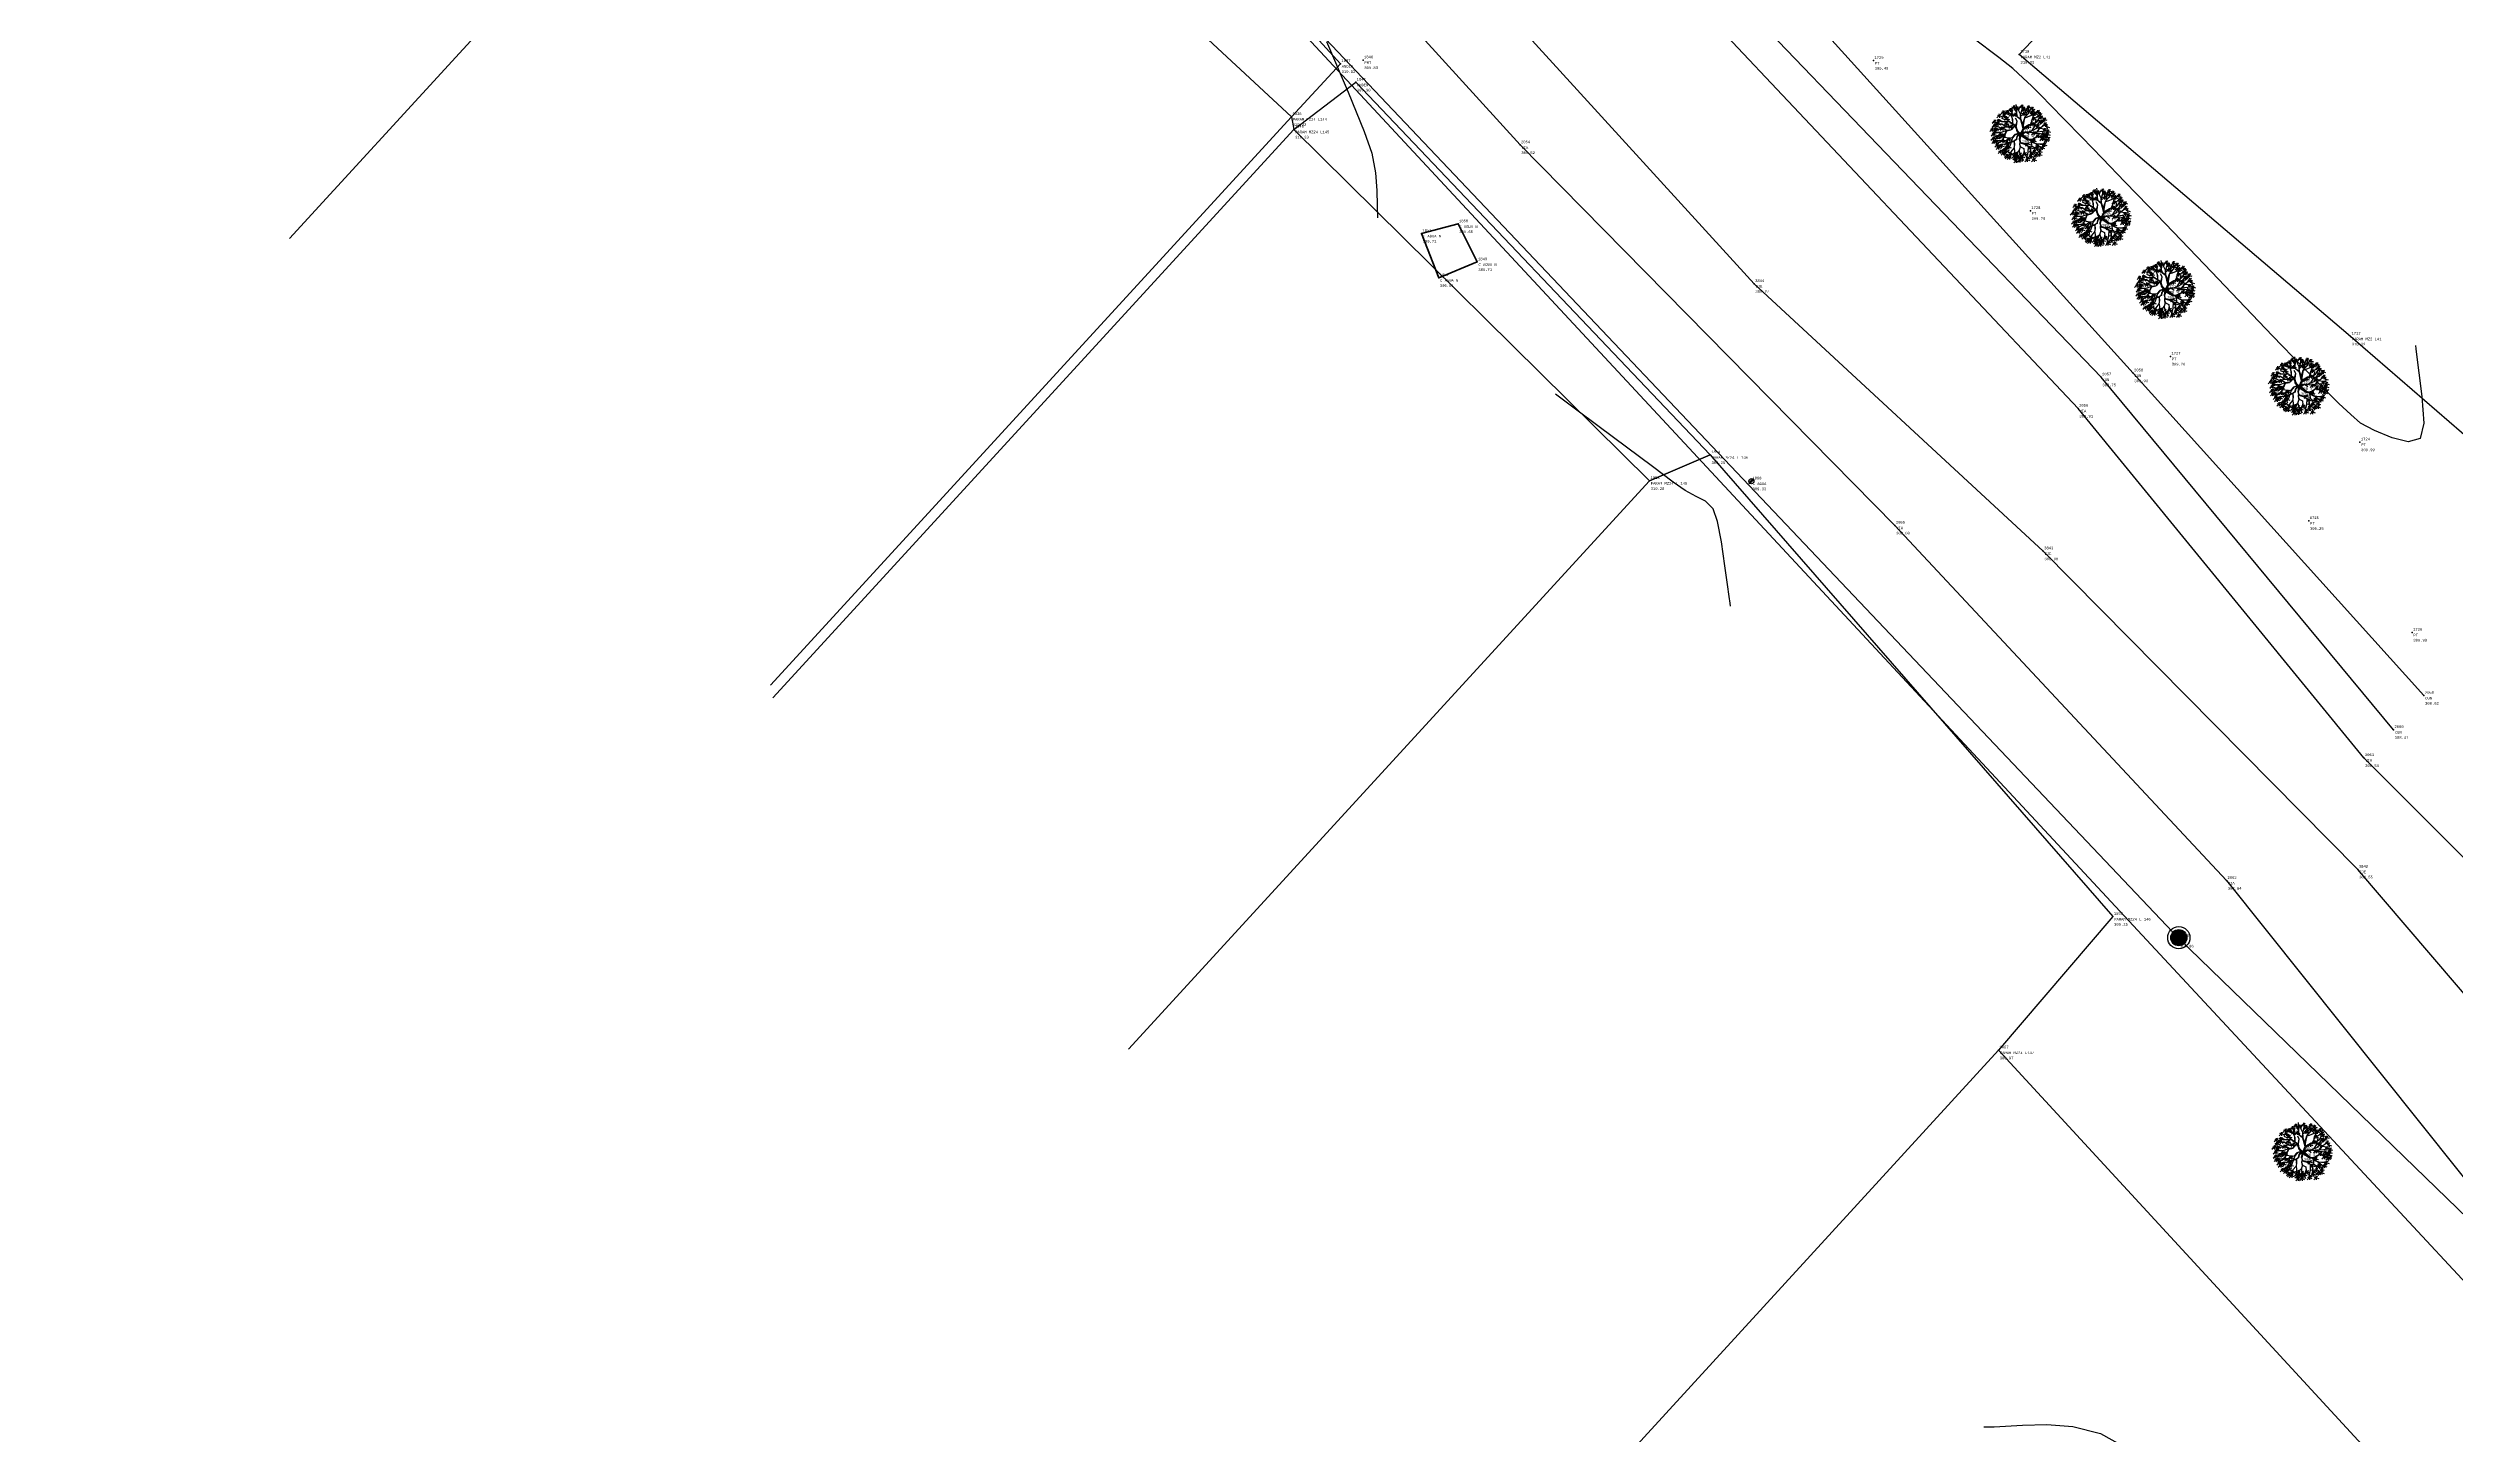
# Model space of a CAD drawing. Header units: metres. Extents: x 5050628 to 5051715, y 2427226 to 2427693.
# Drawn here: x 5051158.68 to 5051204.44, y 2427438.86 to 2427465.22 of the extents above; entities that cross this region are included whole.
import ezdxf
from ezdxf.enums import TextEntityAlignment as Align

# ---------------------------------------------------------------- set-up
doc = ezdxf.new("R2010")
doc.units = ezdxf.units.M
for name, color, linetype in [('1. Eje Vía', 7, 'Continuous'), ('2', 7, 'Continuous'), ('Anden', 252, 'Continuous'), ('ARBOLES', 3, 'Continuous'), ('C-TOPO-MINR-N', 11, 'Continuous'), ('CONTADOR AGUA', 255, 'Continuous'), ('Cuneta N', 150, 'Continuous'), ('CVL_PUNTO', 2, 'Continuous'), ('CVL_PUNTO_COR', 2, 'Continuous'), ('CVL_PUNTO_NUM', 2, 'Continuous'), ('Paramento', 7, 'Continuous'), ('POSTE', 2, 'Continuous'), ('Red Baja Tension', 30, 'Continuous'), ('Vía', 40, 'Continuous')]:
    doc.layers.add(name, color=color, linetype=linetype)
for name, color, linetype, lineweight in [('C. Agua Negras', 35, 'Continuous', 40), ('Poste Baja tension', 30, 'Continuous', 100), ('Red Media Tension', 6, 'Continuous', 100)]:
    doc.layers.add(name, color=color, linetype=linetype, lineweight=lineweight)
doc.styles.add('MONOTXT4', font='monotxt4.shx')

# ---------------------------------------------------------------- blocks, each defined once
blk = doc.blocks.new('ar-2')
at = {"layer": 'ARBOLES'}
for p, q in [((29.55, 112.41), (29.35, 112.23)), ((29.46, 112.43), (29.48, 112.23)), ((29.6, 112.49), (29.63, 112.29)), ((29.98, 112.46), (29.78, 112.27)), ((29.81, 112.41), (30.04, 112.34)), ((29.89, 112.47), (29.91, 112.27)), ((30.35, 112.42), (30.15, 112.24)), ((30.18, 112.38), (30.41, 112.31)), ((30.26, 112.44), (30.28, 112.24)), ((28.4, 111.23), (28.19, 111.04)), ((28.23, 111.18), (28.46, 111.11)), ((28.3, 111.24), (28.33, 111.04)), ((28.53, 111.64), (28.32, 111.46)), ((28.54, 111.43), (28.33, 111.25)), ((28.36, 111.6), (28.59, 111.52)), ((28.36, 111.39), (28.6, 111.31)), ((28.57, 111.11), (28.36, 110.93)), ((28.6, 111.23), (28.4, 111.05)), ((28.43, 111.66), (28.46, 111.46)), ((28.43, 111.19), (28.66, 111.11)), ((28.44, 111.45), (28.46, 111.25)), ((28.47, 111.13), (28.5, 110.93)), ((28.7, 111.53), (28.5, 111.35)), ((28.51, 111.25), (28.53, 111.05)), ((28.68, 111.44), (28.53, 111.5)), ((28.76, 111.68), (28.56, 111.5)), ((28.79, 111.96), (28.58, 111.78)), ((28.61, 111.92), (28.85, 111.85)), ((28.61, 111.55), (28.63, 111.35)), ((28.67, 111.7), (28.69, 111.5)), ((28.69, 111.98), (28.71, 111.78)), ((28.96, 111.28), (28.76, 111.09)), ((28.99, 112.15), (28.79, 111.96)), ((28.82, 112.1), (29.05, 112.03)), ((29.04, 111.96), (28.84, 111.78)), ((28.87, 111.92), (29.1, 111.85)), ((28.87, 111.29), (28.89, 111.09)), ((28.9, 112.16), (28.92, 111.96)), ((29.16, 112.15), (28.95, 111.97)), ((28.95, 111.98), (28.97, 111.78)), ((29.15, 111.54), (28.95, 111.36)), ((29.24, 111.94), (28.97, 112.03)), ((28.98, 111.5), (29.21, 111.43)), ((28.99, 112.1), (29.22, 112.03)), ((29.2, 111.81), (28.99, 111.63)), ((29.02, 111.76), (29.26, 111.69)), ((29.06, 112.17), (29.09, 111.97)), ((29.06, 111.56), (29.08, 111.36)), ((29.29, 111.27), (29.08, 111.45)), ((29.1, 111.83), (29.13, 111.63)), ((29.38, 112.27), (29.17, 112.09)), ((29.21, 112.23), (29.44, 112.16)), ((29.43, 111.38), (29.22, 111.2)), ((29.44, 112.04), (29.24, 111.86)), ((29.25, 111.34), (29.49, 111.26)), ((29.27, 112), (29.5, 111.92)), ((29.29, 112.29), (29.31, 112.09)), ((29.33, 111.4), (29.35, 111.2)), ((29.4, 112.09), (29.36, 112.16)), ((29.38, 112.37), (29.61, 112.3)), ((29.63, 112.03), (29.43, 111.84)), ((29.46, 111.98), (29.69, 111.91)), ((29.72, 112.36), (29.51, 112.18)), ((29.54, 112.32), (29.78, 112.24)), ((29.54, 112.04), (29.56, 111.84)), ((30.1, 112.29), (29.89, 112.1)), ((30.1, 112.06), (29.89, 111.88)), ((29.92, 112.02), (30.16, 111.94)), ((29.93, 112.24), (30.16, 112.17)), ((30, 112.31), (30.03, 112.1)), ((30, 112.08), (30.02, 111.88)), ((30.34, 112.21), (30.14, 112.03)), ((30.16, 111.33), (30.39, 111.26)), ((30.17, 112.17), (30.4, 112.1)), ((30.24, 111.39), (30.26, 111.19)), ((30.25, 112.23), (30.27, 112.03)), ((30.55, 112.34), (30.35, 112.16)), ((30.57, 112.17), (30.36, 111.99)), ((30.57, 111.51), (30.37, 111.33)), ((30.38, 112.29), (30.62, 112.22)), ((30.39, 112.13), (30.63, 112.05)), ((30.4, 111.46), (30.63, 111.39)), ((30.43, 111.92), (30.45, 112)), ((30.45, 111.76), (30.68, 111.69)), ((30.46, 112.36), (30.48, 112.16)), ((30.47, 112.19), (30.49, 111.99)), ((30.48, 111.53), (30.5, 111.33)), ((30.69, 112.07), (30.49, 111.88)), ((30.52, 112.02), (30.75, 111.95)), ((30.53, 111.83), (30.55, 111.63)), ((30.6, 112.08), (30.62, 111.88)), ((30.6, 111.33), (30.68, 111.67)), ((30.85, 111.38), (30.64, 111.19)), ((30.86, 112.17), (30.65, 111.99)), ((30.68, 111.33), (30.91, 111.26)), ((30.69, 112.13), (30.92, 112.06)), ((30.74, 112.05), (30.98, 111.98)), ((30.75, 111.39), (30.78, 111.19)), ((30.76, 112.19), (30.79, 111.99)), ((30.96, 111.97), (30.76, 111.79)), ((30.79, 111.93), (31.02, 111.85)), ((31.02, 111.86), (30.81, 111.68)), ((30.81, 111.59), (31.04, 111.52)), ((30.84, 111.82), (31.08, 111.75)), ((30.86, 111.78), (30.96, 111.86)), ((30.87, 111.99), (30.89, 111.79)), ((30.92, 111.88), (30.94, 111.68)), ((31.2, 111.76), (30.99, 111.58)), ((31.22, 111.2), (31.02, 111.01)), ((31.03, 111.72), (31.26, 111.65)), ((31.24, 111.51), (31.03, 111.33)), ((31.05, 111.15), (31.28, 111.08)), ((31.07, 111.46), (31.3, 111.39)), ((31.09, 111.37), (31.23, 111.38)), ((31.11, 111.78), (31.13, 111.58)), ((31.13, 111.21), (31.15, 111.01)), ((31.14, 111.53), (31.17, 111.33)), ((31.16, 111.32), (31.4, 111.25)), ((31.39, 111.13), (31.19, 110.94)), ((31.24, 111.38), (31.27, 111.18)), ((31.3, 111.14), (31.32, 110.94)), ((28.47, 110.74), (28.26, 110.56)), ((28.48, 110.97), (28.27, 110.79)), ((28.3, 110.7), (28.53, 110.63)), ((28.31, 110.93), (28.54, 110.85)), ((28.51, 110.58), (28.31, 110.4)), ((28.34, 110.54), (28.57, 110.47)), ((28.37, 110.76), (28.4, 110.56)), ((28.38, 110.99), (28.41, 110.79)), ((28.61, 110.58), (28.4, 110.39)), ((28.42, 110.6), (28.44, 110.4)), ((28.44, 110.53), (28.67, 110.46)), ((28.67, 110.39), (28.46, 110.2)), ((28.7, 110.84), (28.49, 110.65)), ((28.51, 110.6), (28.54, 110.39)), ((28.53, 110.79), (28.76, 110.72)), ((28.74, 110.25), (28.53, 110.07)), ((28.56, 110.21), (28.8, 110.14)), ((28.57, 110.4), (28.6, 110.2)), ((28.6, 110.85), (28.63, 110.65)), ((28.64, 110.27), (28.67, 110.07)), ((28.85, 110.04), (28.64, 109.85)), ((28.88, 110.93), (28.67, 110.74)), ((28.67, 109.99), (28.91, 109.92)), ((28.9, 110.35), (28.69, 110.17)), ((28.7, 110.88), (28.94, 110.81)), ((28.72, 110.31), (28.96, 110.23)), ((28.95, 110.63), (28.75, 110.45)), ((28.75, 110.05), (28.78, 109.85)), ((28.98, 110.9), (28.77, 110.72)), ((28.78, 110.94), (28.8, 110.74)), ((28.78, 110.58), (29.01, 110.51)), ((28.8, 110.37), (28.82, 110.17)), ((28.81, 110.86), (29.04, 110.79)), ((29.01, 109.94), (28.81, 109.76)), ((29.05, 110.12), (28.84, 109.94)), ((28.84, 109.9), (29.07, 109.82)), ((28.86, 110.65), (28.88, 110.45)), ((28.88, 110.08), (29.11, 110.01)), ((28.89, 110.92), (28.91, 110.72)), ((28.92, 109.96), (28.94, 109.76)), ((28.95, 110.14), (28.98, 109.94)), ((28.97, 109.92), (29, 109.72)), ((29.18, 110.49), (28.98, 110.31)), ((29.19, 109.82), (28.98, 109.64)), ((29.01, 110.45), (29.24, 110.37)), ((29.24, 110.04), (29.03, 109.86)), ((29.06, 109.99), (29.3, 109.92)), ((29.09, 110.51), (29.11, 110.31)), ((29.09, 109.84), (29.11, 109.64)), ((29.32, 110.69), (29.11, 110.5)), ((29.11, 110.23), (29.35, 110.16)), ((29.15, 110.64), (29.38, 110.57)), ((29.18, 109.91), (29.41, 109.84)), ((29.23, 110.7), (29.25, 110.5)), ((29.23, 109.84), (29.46, 109.77)), ((29.6, 109.82), (29.4, 109.63)), ((29.51, 109.83), (29.53, 109.63)), ((29.58, 109.9), (29.6, 109.7)), ((29.89, 109.87), (29.68, 109.69)), ((30.17, 109.91), (29.96, 109.72)), ((29.99, 109.86), (30.23, 109.79)), ((30.33, 110.45), (30.12, 110.26)), ((30.16, 110.4), (30.39, 110.33)), ((30.45, 110.25), (30.24, 110.06)), ((30.47, 109.8), (30.26, 109.61)), ((30.28, 110.2), (30.51, 110.13)), ((30.29, 109.96), (30.53, 109.88)), ((30.35, 110.26), (30.38, 110.06)), ((30.38, 109.81), (30.4, 109.61)), ((30.63, 110.61), (30.42, 110.43)), ((30.64, 111.02), (30.43, 110.84)), ((30.65, 110.02), (30.44, 109.84)), ((30.45, 110.57), (30.69, 110.5)), ((30.47, 110.98), (30.7, 110.91)), ((30.48, 109.98), (30.71, 109.91)), ((30.53, 110.63), (30.55, 110.43)), ((30.54, 111.04), (30.57, 110.84)), ((30.74, 109.83), (30.54, 109.65)), ((30.55, 110.04), (30.58, 109.84)), ((30.81, 110.32), (30.61, 110.14)), ((30.81, 110.19), (30.61, 110.01)), ((30.64, 110.28), (30.87, 110.21)), ((30.65, 109.85), (30.67, 109.65)), ((30.87, 110.88), (30.66, 110.7)), ((30.72, 110.34), (30.74, 110.14)), ((30.72, 110.21), (30.74, 110.01)), ((30.94, 109.88), (30.73, 109.7)), ((30.94, 110.05), (30.74, 109.87)), ((30.77, 110.9), (30.8, 110.7)), ((30.77, 110.01), (31, 109.93)), ((30.77, 109.83), (31, 109.76)), ((30.84, 109.9), (30.87, 109.7)), ((30.85, 110.07), (30.87, 109.87)), ((31.08, 110.24), (30.87, 110.06)), ((31.09, 110.71), (30.88, 110.53)), ((30.88, 110.23), (31.01, 110.06)), ((30.9, 110.2), (31.14, 110.12)), ((31.13, 110.97), (30.92, 110.79)), ((30.92, 110.67), (31.15, 110.6)), ((30.98, 110.26), (31.01, 110.06)), ((30.99, 110.73), (31.02, 110.53)), ((31.2, 110.41), (30.99, 110.22)), ((31.03, 110.99), (31.06, 110.79)), ((31.28, 110.82), (31.07, 110.64)), ((31.3, 110.63), (31.09, 110.45)), ((31.1, 110.78), (31.34, 110.7)), ((31.11, 110.42), (31.13, 110.22)), ((31.13, 110.59), (31.36, 110.52)), ((31.37, 110.97), (31.16, 110.79)), ((31.18, 110.84), (31.2, 110.64)), ((31.19, 110.93), (31.43, 110.85)), ((31.21, 110.65), (31.23, 110.45)), ((31.22, 111.08), (31.45, 111.01)), ((31.43, 110.73), (31.23, 110.54)), ((31.27, 110.99), (31.3, 110.79)), ((31.34, 110.74), (31.36, 110.54)), ((29.23, 109.75), (29.03, 109.57)), ((29.33, 109.72), (29.12, 109.53)), ((29.14, 109.77), (29.16, 109.57)), ((29.16, 109.67), (29.39, 109.6)), ((29.24, 109.74), (29.26, 109.53)), ((29.46, 109.65), (29.69, 109.58)), ((29.68, 109.55), (29.48, 109.36)), ((29.51, 109.52), (29.63, 109.68)), ((29.51, 109.5), (29.74, 109.43)), ((29.54, 109.71), (29.56, 109.51)), ((29.59, 109.56), (29.61, 109.36)), ((29.65, 109.67), (29.89, 109.6)), ((29.89, 109.56), (29.68, 109.37)), ((29.9, 109.77), (29.7, 109.59)), ((29.71, 109.51), (29.95, 109.44)), ((29.73, 109.74), (29.75, 109.53)), ((29.79, 109.57), (29.81, 109.37)), ((30.01, 109.76), (29.8, 109.58)), ((29.87, 109.75), (29.83, 109.61)), ((29.83, 109.61), (29.85, 109.48)), ((29.84, 109.72), (30.07, 109.65)), ((29.91, 109.78), (29.94, 109.58)), ((30.28, 109.6), (30.08, 109.42)), ((30.11, 109.56), (30.34, 109.48)), ((30.17, 109.62), (30.21, 109.52)), ((30.19, 109.62), (30.21, 109.42)), ((30.3, 109.75), (30.53, 109.68)), ((30.65, 109.61), (30.44, 109.42)), ((30.47, 109.56), (30.71, 109.49)), ((30.55, 109.62), (30.57, 109.42)), ((30.57, 109.78), (30.8, 109.71))]:
    blk.add_line(p, q, dxfattribs=at)
at = {"layer": 'ARBOLES', "color": 27}
for p, q in [((29.62, 112.38), (29.64, 112.18)), ((28.64, 111.16), (28.42, 111.14)), ((28.43, 111.16), (28.56, 111.17)), ((28.72, 111.15), (28.44, 111.2)), ((28.71, 111.25), (28.48, 111.36)), ((28.53, 111.49), (28.76, 111.42)), ((28.59, 111.64), (28.82, 111.57)), ((28.85, 111.56), (28.61, 111.66)), ((28.85, 111.56), (28.64, 111.67)), ((28.9, 111.56), (28.65, 111.69)), ((28.85, 111.44), (28.68, 111.44)), ((28.83, 111.17), (28.71, 111.25)), ((28.82, 111.17), (28.72, 111.15)), ((28.85, 111.43), (28.75, 111.37)), ((28.79, 111.23), (29.02, 111.16)), ((29.1, 111.09), (28.8, 110.98)), ((29.12, 111.09), (28.81, 111.28)), ((29.02, 111.28), (28.82, 111.17)), ((28.98, 111.68), (28.85, 111.74)), ((29.25, 111.56), (28.85, 111.56)), ((29.09, 111.3), (28.85, 111.44)), ((29.04, 111.3), (28.85, 111.43)), ((29.04, 111.84), (28.91, 111.98)), ((29.09, 111.68), (28.98, 111.68)), ((29, 111.17), (29.14, 111.1)), ((29.25, 111.25), (29.02, 111.28)), ((29.1, 111.68), (29.04, 111.84)), ((29.23, 111.27), (29.04, 111.3)), ((29.25, 111.96), (29.09, 112.15)), ((29.28, 111.26), (29.09, 111.3)), ((29.26, 111.56), (29.1, 111.68)), ((29.34, 111.13), (29.1, 111.09)), ((29.11, 111.07), (29.33, 111.12)), ((29.12, 112.15), (29.24, 111.99)), ((29.24, 111.99), (29.14, 112.17)), ((29.28, 111.97), (29.16, 112.19)), ((29.38, 111.89), (29.25, 111.96)), ((29.49, 111.41), (29.25, 111.56)), ((29.41, 111.26), (29.26, 111.26)), ((29.56, 111.33), (29.27, 111.53)), ((29.38, 111.9), (29.28, 111.97)), ((29.46, 111.28), (29.28, 111.26)), ((29.47, 111.28), (29.34, 111.13)), ((29.43, 111.28), (29.34, 111.13)), ((29.35, 112.06), (29.37, 111.86)), ((29.37, 111.84), (29.41, 112.15)), ((29.42, 111.73), (29.37, 111.84)), ((29.37, 111.84), (29.42, 111.68)), ((29.49, 111.89), (29.38, 111.9)), ((29.59, 111.88), (29.38, 111.89)), ((29.41, 112.15), (29.39, 112.29)), ((29.42, 111.68), (29.41, 111.47)), ((29.44, 111.46), (29.42, 111.73)), ((29.54, 111.33), (29.46, 111.28)), ((29.55, 111.31), (29.47, 111.28)), ((29.62, 111.89), (29.49, 111.89)), ((29.62, 111.33), (29.49, 111.41)), ((29.64, 112.03), (29.5, 112.31)), ((29.55, 111.31), (29.63, 111.14)), ((29.59, 111.27), (29.56, 111.33)), ((29.66, 111.6), (29.58, 111.76)), ((29.86, 111.66), (29.59, 111.88)), ((29.6, 111.35), (29.66, 111.59)), ((29.64, 111.11), (29.6, 111.32)), ((29.64, 112.22), (29.62, 112.34)), ((29.62, 111.89), (29.64, 112.04)), ((29.66, 111.13), (29.62, 111.33)), ((29.63, 111.35), (29.66, 111.6)), ((29.64, 111.99), (29.66, 112.35)), ((29.64, 112.34), (29.65, 112.22)), ((29.64, 112.04), (29.64, 112.22)), ((29.67, 111.83), (29.64, 111.99)), ((29.64, 111.91), (29.64, 111.86)), ((29.75, 110.97), (29.64, 111.11)), ((29.76, 110.92), (29.64, 111.1)), ((29.76, 110.99), (29.66, 111.13)), ((29.88, 111.66), (29.67, 111.83)), ((29.76, 112.14), (29.69, 112.34)), ((29.76, 112.14), (29.79, 112.36)), ((29.85, 111.96), (29.76, 112.14)), ((29.84, 111.7), (29.86, 111.95)), ((29.87, 111.68), (29.85, 111.96)), ((29.85, 110.92), (29.98, 111.2)), ((29.85, 110.92), (30, 111.18)), ((29.86, 111.96), (29.97, 112.36)), ((29.98, 111.2), (29.86, 111.66)), ((29.97, 111.38), (29.88, 111.66)), ((29.92, 110.99), (30.02, 111.16)), ((29.96, 111.42), (30.07, 111.77)), ((30, 111.35), (29.97, 111.38)), ((30, 111.18), (29.97, 111.35)), ((29.98, 111.38), (30.02, 111.53)), ((30, 111.37), (30.08, 111.79)), ((30.02, 111.18), (30, 111.35)), ((30.02, 111.25), (30.3, 111.41)), ((30.03, 111.21), (30.25, 111.36)), ((30.04, 111.18), (30.31, 111.4)), ((30.13, 112.13), (30.05, 112.35)), ((30.08, 111.79), (30.14, 111.88)), ((30.09, 111.78), (30.22, 111.82)), ((30.1, 111.81), (30.23, 111.83)), ((30.14, 111.88), (30.13, 112.13)), ((30.33, 111.38), (30.13, 111.19)), ((30.14, 112.14), (30.23, 112.3)), ((30.14, 111.92), (30.3, 112.04)), ((30.15, 111.88), (30.3, 112.03)), ((30.22, 111.82), (30.43, 111.91)), ((30.28, 111.02), (30.47, 111.09)), ((30.3, 112.03), (30.4, 112.25)), ((30.3, 111.41), (30.42, 111.42)), ((30.31, 111.4), (30.47, 111.41)), ((30.35, 111.02), (30.48, 111.09)), ((30.38, 111.42), (30.46, 111.59)), ((30.62, 111.81), (30.42, 111.63)), ((30.42, 111.42), (30.45, 111.5)), ((30.43, 111.91), (30.74, 112.06)), ((30.45, 111.5), (30.49, 111.7)), ((30.47, 111.41), (30.56, 111.45)), ((30.47, 111.09), (30.61, 111.32)), ((30.48, 111.71), (30.55, 111.89)), ((30.49, 111.7), (30.7, 111.8)), ((30.49, 111.09), (30.72, 111.21)), ((30.5, 111.74), (30.69, 111.79)), ((30.55, 111.89), (30.6, 111.96)), ((30.56, 111.45), (30.74, 111.58)), ((30.6, 111.96), (30.62, 112.12)), ((30.61, 111.37), (30.79, 111.44)), ((30.61, 111.32), (30.78, 111.43)), ((30.7, 111.8), (30.86, 111.96)), ((30.73, 111.02), (30.88, 111.22)), ((30.74, 111.58), (30.86, 111.78)), ((30.76, 111.86), (30.87, 111.94)), ((30.76, 111.85), (30.88, 111.92)), ((30.98, 111.64), (30.77, 111.45)), ((30.78, 111.65), (31.02, 111.58)), ((30.78, 111.43), (30.94, 111.45)), ((30.78, 111.04), (30.89, 111.23)), ((30.79, 111.43), (30.89, 111.62)), ((30.88, 111.22), (31.09, 111.37)), ((30.89, 111.65), (30.91, 111.45)), ((30.89, 111.22), (31.27, 111.17)), ((30.94, 111.45), (31.09, 111.65)), ((30.94, 111.45), (31.12, 111.61)), ((28.4, 111.06), (28.63, 110.99)), ((28.79, 110.98), (28.41, 111.01)), ((28.41, 110.99), (28.77, 110.98)), ((28.65, 110.82), (28.42, 110.71)), ((28.7, 110.64), (28.46, 110.67)), ((28.57, 110.53), (28.46, 110.5)), ((28.63, 110.53), (28.47, 110.48)), ((28.5, 110.34), (28.73, 110.27)), ((28.8, 110.5), (28.53, 110.34)), ((28.75, 110.54), (28.54, 110.53)), ((28.86, 110.36), (28.58, 110.27)), ((28.71, 110.28), (28.58, 110.26)), ((28.6, 110.23), (28.71, 110.28)), ((28.61, 110.21), (28.84, 110.34)), ((28.92, 110.56), (28.63, 110.53)), ((28.8, 110.98), (28.65, 110.82)), ((28.85, 110.74), (28.7, 110.64)), ((28.99, 110.1), (28.75, 109.98)), ((28.99, 110.79), (28.8, 110.5)), ((28.98, 110.81), (28.85, 110.74)), ((29.11, 110.34), (28.86, 110.36)), ((29.28, 110.68), (28.92, 110.72)), ((29.06, 110.54), (28.92, 110.56)), ((29.07, 110.53), (28.92, 110.44)), ((29.03, 110.16), (28.96, 109.79)), ((29.07, 111.07), (28.97, 110.8)), ((29.09, 110.25), (28.97, 109.77)), ((29.1, 111.06), (28.98, 110.81)), ((29.08, 110.25), (28.99, 110.1)), ((29.18, 110.67), (29.06, 110.54)), ((29.18, 110.28), (29.08, 110.25)), ((29.29, 110.27), (29.08, 110.09)), ((29.27, 110.25), (29.1, 110.05)), ((29.23, 110.43), (29.11, 110.34)), ((29.12, 110.33), (29.23, 110.41)), ((29.23, 110.41), (29.17, 110.28)), ((29.41, 110.69), (29.18, 110.67)), ((29.25, 110.43), (29.18, 110.28)), ((29.19, 110.29), (29.21, 110.09)), ((29.68, 109.92), (29.22, 109.77)), ((29.41, 110.51), (29.23, 110.43)), ((29.43, 110.49), (29.25, 110.43)), ((29.25, 109.78), (29.71, 109.95)), ((29.42, 110.69), (29.27, 110.25)), ((29.32, 109.95), (29.3, 109.68)), ((29.49, 110.15), (29.32, 109.95)), ((29.54, 110.87), (29.38, 110.69)), ((29.55, 110.86), (29.41, 110.69)), ((29.51, 110.52), (29.41, 110.51)), ((29.43, 110.69), (29.58, 110.87)), ((29.5, 110.48), (29.43, 110.49)), ((29.68, 109.88), (29.47, 109.7)), ((29.52, 110.33), (29.49, 110.15)), ((29.52, 109.98), (29.49, 109.75)), ((29.5, 110.52), (29.52, 110.33)), ((29.5, 110.16), (29.52, 109.98)), ((29.61, 110.61), (29.51, 110.53)), ((29.58, 110.58), (29.51, 110.52)), ((29.52, 110.31), (29.53, 110.51)), ((29.74, 110.94), (29.54, 110.87)), ((29.76, 110.92), (29.55, 110.86)), ((29.63, 110.6), (29.58, 110.58)), ((29.64, 110.77), (29.61, 110.61)), ((29.65, 110.74), (29.63, 110.6)), ((29.85, 110.92), (29.65, 110.74)), ((29.66, 110.77), (29.78, 110.94)), ((29.81, 110.92), (29.66, 110.77)), ((29.68, 109.92), (29.66, 109.73)), ((29.78, 110.03), (29.68, 109.92)), ((29.86, 110.92), (29.75, 110.97)), ((29.86, 110.92), (29.76, 110.99)), ((29.81, 110.87), (29.77, 110.62)), ((29.85, 110.92), (29.78, 110.61)), ((29.78, 110.61), (29.81, 110.46)), ((29.83, 110.2), (29.78, 110.04)), ((29.78, 110.04), (29.79, 109.88)), ((29.8, 110.45), (29.79, 110.36)), ((29.82, 110.43), (29.79, 110.36)), ((29.79, 110.36), (29.84, 110.21)), ((29.79, 110.36), (29.82, 110.18)), ((29.79, 109.88), (29.87, 109.75)), ((29.86, 110.81), (29.8, 110.62)), ((29.8, 110.62), (29.82, 110.47)), ((29.81, 110.46), (29.89, 110.41)), ((29.82, 110.47), (29.91, 110.43)), ((29.84, 110.21), (30.02, 110.12)), ((29.85, 110.92), (29.89, 110.81)), ((29.89, 110.95), (29.88, 110.92)), ((29.88, 110.92), (29.9, 110.82)), ((29.89, 110.81), (30.22, 110.6)), ((29.89, 110.41), (30.12, 110.34)), ((29.9, 110.82), (29.92, 110.92)), ((29.91, 110.43), (30.09, 110.37)), ((29.92, 110.94), (30.04, 111.02)), ((29.92, 110.92), (29.92, 110.99)), ((29.92, 110.91), (30.02, 110.99)), ((29.93, 110.9), (30.29, 110.62)), ((29.94, 110.8), (29.93, 110.87)), ((29.93, 110.87), (30.21, 110.66)), ((30.2, 110.63), (29.94, 110.8)), ((29.95, 110.89), (30.09, 111)), ((30.04, 109.92), (29.96, 109.75)), ((30.02, 109.91), (29.96, 109.76)), ((30.21, 110.66), (29.97, 110.81)), ((30.02, 110.99), (30.1, 111.02)), ((30.02, 110.12), (30.04, 109.92)), ((30.03, 109.97), (30.02, 109.91)), ((30.04, 109.92), (30.1, 109.77)), ((30.29, 110.41), (30.06, 110.38)), ((30.07, 109.92), (30.09, 109.72)), ((30.09, 111), (30.15, 111)), ((30.1, 111.02), (30.3, 111.02)), ((30.12, 110.37), (30.25, 110.26)), ((30.12, 110.34), (30.25, 110.25)), ((30.13, 110.37), (30.29, 110.41)), ((30.15, 111), (30.31, 110.89)), ((30.24, 109.93), (30.17, 109.62)), ((30.19, 110.99), (30.32, 111.01)), ((30.29, 110.62), (30.2, 110.63)), ((30.22, 110.6), (30.34, 110.59)), ((30.25, 110.25), (30.24, 109.93)), ((30.26, 110.26), (30.38, 110.07)), ((30.3, 111.02), (30.42, 110.99)), ((30.31, 110.62), (30.37, 110.62)), ((30.34, 110.59), (30.42, 110.49)), ((30.37, 110.62), (30.5, 110.65)), ((30.37, 110.05), (30.38, 109.85)), ((30.4, 109.59), (30.37, 109.84)), ((30.38, 110.07), (30.4, 109.88)), ((30.38, 109.85), (30.42, 109.59)), ((30.39, 109.88), (30.44, 109.59)), ((30.4, 110.58), (30.45, 110.49)), ((30.4, 109.88), (30.65, 109.73)), ((30.41, 110.58), (30.53, 110.64)), ((30.42, 110.99), (30.73, 111.02)), ((30.42, 110.49), (30.7, 110.37)), ((30.42, 110.49), (30.43, 110.28)), ((30.45, 110.28), (30.43, 110.48)), ((30.43, 110.28), (30.55, 110.19)), ((30.45, 110.49), (30.69, 110.39)), ((30.5, 110.65), (30.74, 110.79)), ((30.53, 110.99), (30.66, 110.99)), ((30.53, 110.64), (30.73, 110.77)), ((30.55, 110.19), (30.61, 109.97)), ((30.57, 110.17), (30.81, 110.1)), ((30.58, 110.19), (30.83, 110.11)), ((30.61, 109.97), (30.77, 109.85)), ((30.63, 111), (30.72, 110.95)), ((30.64, 110.15), (30.87, 110.07)), ((30.68, 110.36), (30.88, 110.23)), ((30.69, 110.84), (30.93, 110.76)), ((30.69, 110.39), (31, 110.35)), ((30.7, 110.37), (31.02, 110.38)), ((30.72, 110.95), (30.91, 110.94)), ((30.73, 110.77), (30.9, 110.74)), ((30.74, 110.79), (30.88, 110.75)), ((30.75, 111.02), (30.98, 111.05)), ((30.83, 110.11), (30.91, 109.98)), ((30.88, 110.75), (31.2, 110.79)), ((30.9, 110.74), (31.16, 110.63)), ((30.91, 110.94), (31.29, 110.87)), ((31.14, 110.61), (30.91, 110.72)), ((31.18, 110.81), (30.92, 110.76)), ((30.96, 110.93), (31.19, 110.85)), ((30.98, 111.05), (31.06, 111.04)), ((31, 110.35), (31.1, 110.19)), ((31.02, 110.38), (31.23, 110.44)), ((31.03, 110.36), (31.26, 110.29)), ((31.26, 110.6), (31.14, 110.62)), ((31.25, 110.58), (31.14, 110.61)), ((31.16, 110.63), (31.27, 110.62)), ((31.3, 110.8), (31.18, 110.81)), ((31.2, 110.79), (31.29, 110.75)), ((31.3, 110.78), (31.22, 110.79)), ((29.22, 109.77), (29.08, 109.69)), ((29.3, 109.68), (29.26, 109.62)), ((29.63, 109.69), (29.43, 109.51)), ((29.66, 109.73), (29.47, 109.52)), ((29.66, 109.72), (29.54, 109.51)), ((29.87, 109.75), (30, 109.49)), ((29.96, 109.75), (29.96, 109.49)), ((30.1, 109.77), (30.34, 109.57))]:
    blk.add_line(p, q, dxfattribs=at)
blk = doc.blocks.new('POSTE')
at = {"layer": 'POSTE'}
h = blk.add_hatch(color=30, dxfattribs=at)
edge = h.paths.add_edge_path()
edge.add_arc((992.96, 972.38), 0.558, 0, 360)
at = {"layer": 'POSTE', "color": 30}
for radius in [0.768, 0.558]:
    blk.add_circle((992.96, 972.38, 192.94), radius, dxfattribs=at)
blk = doc.blocks.new('A$Cd4a49434')
at = {"layer": 'POSTE', "xscale": 0.6787685145199105, "yscale": 0.6787685145199105, "zscale": 0.6787685145199105, "rotation": 349.84833}
blk.add_blockref('POSTE', (-779.25, -530.37, 158.25), dxfattribs=at)
blk = doc.blocks.new('CONT')
for p, q in [((-0.02, 0.02), (-0.14, -0.11)), ((-0.02, 0.02), (0.11, 0.14)), ((0.02, -0.02), (0.14, 0.11)), ((0.02, -0.02), (-0.11, -0.14))]:
    blk.add_line(p, q)
blk.add_circle((0, 0), 0.125)
blk = doc.blocks.new('A$Cf7b1f20d')
at = {"layer": '2', "xscale": 2, "yscale": 2, "zscale": 2}
blk.add_blockref('CONT', (0.28, 0.28), dxfattribs=at)

msp = doc.modelspace()

# ---------------------------------------------------------------- linework, layer by layer
at = {"layer": '1. Eje Vía', "elevation": 280.286, "flags": 128}
msp.add_lwpolyline([(5051213.426, 2427437.147), (5051208.207, 2427443.024), (5051202.584, 2427449.608), (5051196.602, 2427455.659), (5051191.108, 2427460.742), (5051186.82, 2427465.441), (5051182.568, 2427470.892), (5051177.332, 2427476.559), (5051172.094, 2427482.04), (5051166.677, 2427487.713), (5051161.158, 2427493.561), (5051155.4, 2427499.489), (5051149.761, 2427505.437), (5051144.563, 2427511.643), (5051140.126, 2427518.295), (5051136.675, 2427526.117), (5051134.939, 2427534.766), (5051134.96, 2427542.765), (5051136.762, 2427550.747)], dxfattribs=at)
at = {"layer": 'Anden', "flags": 128}
for points, elevation in [([(5051174.728, 2427474.239), (5051183.242, 2427464.924), (5051182.312, 2427463.915), (5051173.17, 2427472.409), (5051174.728, 2427474.239)], 311.095), ([(5051182.358, 2427463.677), (5051183.532, 2427464.571), (5051190.273, 2427457.488), (5051189.118, 2427456.995), (5051182.358, 2427463.677)], 310.692)]:
    msp.add_lwpolyline(points, dxfattribs=dict(at, elevation=elevation))
at = {"layer": 'C-TOPO-MINR-N', "color": 32, "linetype": 'Continuous', "lineweight": -3}
for points in [[(5051182.98, 2427465.35, 310.966), (5051183.389, 2427464.382, 310.966), (5051183.695, 2427463.633, 310.966), (5051183.841, 2427463.225, 310.966), (5051183.909, 2427462.849, 310.966), (5051183.933, 2427462.514, 310.966), (5051183.938, 2427462.227, 310.966), (5051183.945, 2427461.993, 310.966)], [(5051203.679, 2427459.569, 310.966), (5051203.684, 2427459.504, 310.966), (5051203.702, 2427459.343, 310.966), (5051203.742, 2427459.045, 310.966), (5051203.8, 2427458.599, 310.966), (5051203.835, 2427458.091, 310.966), (5051203.769, 2427457.801, 310.966), (5051203.536, 2427457.735, 310.966), (5051203.232, 2427457.809, 310.966), (5051202.897, 2427457.949, 310.966), (5051202.635, 2427458.093, 310.966), (5051202.447, 2427458.254, 310.966), (5051202.222, 2427458.467, 310.966), (5051201.98, 2427458.704, 310.966), (5051201.539, 2427459.157, 310.966), (5051200.962, 2427459.754, 310.966), (5051200.316, 2427460.428, 310.966), (5051199.664, 2427461.109, 310.966), (5051199.07, 2427461.728, 310.966), (5051198.601, 2427462.216, 310.966), (5051198.153, 2427462.678, 310.966), (5051197.726, 2427463.121, 310.966), (5051197.335, 2427463.525, 310.966), (5051197, 2427463.871, 310.966), (5051196.738, 2427464.139, 310.966), (5051196.567, 2427464.312, 310.966), (5051196.376, 2427464.502, 310.966), (5051196.222, 2427464.651, 310.966), (5051196.022, 2427464.831, 310.966), (5051195.755, 2427465.04, 310.966), (5051195.268, 2427465.409, 310.966)], [(5051190.658, 2427454.614, 310.966), (5051190.649, 2427454.666, 310.966), (5051190.63, 2427454.793, 310.966), (5051190.599, 2427455.024, 310.966), (5051190.552, 2427455.378, 310.966), (5051190.486, 2427455.835, 310.966), (5051190.412, 2427456.224, 310.966), (5051190.329, 2427456.46, 310.966), (5051190.179, 2427456.61, 310.966), (5051190.005, 2427456.694, 310.966), (5051189.796, 2427456.808, 310.966), (5051189.57, 2427456.971, 310.966), (5051189.175, 2427457.264, 310.966), (5051188.682, 2427457.632, 310.966), (5051188.162, 2427458.02, 310.966), (5051187.688, 2427458.375, 310.966), (5051187.331, 2427458.64, 310.966)], [(5051195.474, 2427439.011, 308.966), (5051195.535, 2427439.008, 308.966), (5051195.666, 2427439.01, 308.966), (5051195.884, 2427439.022, 308.966), (5051196.21, 2427439.044, 308.966), (5051196.667, 2427439.055, 308.966), (5051197.166, 2427439.013, 308.966), (5051197.692, 2427438.881, 308.966), (5051198.179, 2427438.612, 308.966)]]:
    msp.add_polyline3d(points, dxfattribs=at)
at = {"layer": 'C. Agua Negras', "elevation": 310.129, "flags": 128}
msp.add_lwpolyline([(5051185.478, 2427461.878), (5051185.841, 2427461.156), (5051185.111, 2427460.853), (5051184.784, 2427461.696), (5051185.478, 2427461.878)], dxfattribs=at)
at = {"layer": 'Cuneta N'}
for points in [[(5051203.26, 2427452.263, 308.874), (5051197.702, 2427458.965, 309.213), (5051190.464, 2427466.5, 309.824), (5051184.413, 2427473.092, 310.313), (5051178.583, 2427479.48, 310.976), (5051172.774, 2427485.435, 311.481), (5051166.446, 2427491.868, 312.033), (5051159.903, 2427498.556, 312.441), (5051153.703, 2427505.572, 312.955), (5051148.607, 2427511.902, 313.346), (5051144.162, 2427516.97, 313.858), (5051140.018, 2427524.37, 314.343), (5051138.384, 2427530.67, 314.865), (5051137.517, 2427538.569, 315.33), (5051137.838, 2427545.207, 315.805), (5051139.141, 2427550.602, 316.23), (5051141.536, 2427554.476, 316.482), (5051145.971, 2427560.41, 316.844), (5051153.816, 2427567.222, 317.529), (5051160.576, 2427572.246, 317.942)], [(5051161.007, 2427571.81, 318.12), (5051154.163, 2427566.858, 317.716), (5051146.364, 2427560.035, 317.018), (5051141.854, 2427554.167, 316.681), (5051139.568, 2427550.445, 316.63), (5051138.24, 2427544.985, 316.143), (5051137.981, 2427538.57, 315.506), (5051138.889, 2427530.738, 315.18), (5051140.349, 2427524.571, 314.55), (5051144.858, 2427517.504, 314.105), (5051148.871, 2427512.189, 313.634), (5051153.988, 2427505.916, 313.207), (5051160.16, 2427498.913, 312.699), (5051166.821, 2427492.109, 312.266), (5051173.067, 2427485.782, 311.886), (5051178.855, 2427479.788, 311.213), (5051184.85, 2427473.514, 310.526), (5051190.962, 2427467.17, 310.018), (5051198.311, 2427459.043, 309.4), (5051203.838, 2427452.912, 309.09)]]:
    msp.add_polyline3d(points, dxfattribs=at)
at = {"layer": 'CVL_PUNTO', "color": 4}
for p in [(5051183.242, 2427464.924, 310.601), (5051183.242, 2427464.924, 310.601), (5051183.673, 2427464.995, 310.299), (5051183.673, 2427464.995, 310.299), (5051193.375, 2427464.984, 309.954), (5051193.375, 2427464.984, 309.954), (5051196.146, 2427465.1, 310.8), (5051196.146, 2427465.1, 310.8), (5051183.532, 2427464.571, 310.368), (5051183.532, 2427464.571, 310.368), (5051182.312, 2427463.915, 310.689), (5051182.312, 2427463.915, 310.689), (5051182.358, 2427463.677, 310.692), (5051182.358, 2427463.677, 310.692), (5051196.182, 2427463.593, 310.288), (5051196.182, 2427463.593, 310.288), (5051186.657, 2427463.38, 309.989), (5051186.657, 2427463.38, 309.989), (5051196.357, 2427462.13, 309.744), (5051196.357, 2427462.13, 309.744), (5051184.784, 2427461.696, 310.177), (5051184.784, 2427461.696, 310.177), (5051185.478, 2427461.878, 310.129), (5051185.478, 2427461.878, 310.129), (5051197.691, 2427462.001, 310.145), (5051197.691, 2427462.001, 310.145), (5051185.111, 2427460.853, 310.279), (5051185.111, 2427460.853, 310.279), (5051185.841, 2427461.156, 310.181), (5051185.841, 2427461.156, 310.181), (5051191.108, 2427460.742, 309.733), (5051191.108, 2427460.742, 309.733), (5051198.937, 2427460.629, 310.123), (5051198.937, 2427460.629, 310.123), (5051199.02, 2427459.361, 309.731), (5051199.02, 2427459.361, 309.731), (5051202.444, 2427459.741, 310.782), (5051202.444, 2427459.741, 310.782), (5051197.702, 2427458.965, 309.213), (5051197.702, 2427458.965, 309.213), (5051198.311, 2427459.043, 309.4), (5051198.311, 2427459.043, 309.4), (5051201.478, 2427458.795, 310.454), (5051201.478, 2427458.795, 310.454), (5051197.266, 2427458.371, 309.381), (5051197.266, 2427458.371, 309.381), (5051202.621, 2427457.731, 310.461), (5051202.621, 2427457.731, 310.461), (5051190.273, 2427457.488, 309.713), (5051190.273, 2427457.488, 309.713), (5051189.118, 2427456.995, 310.742), (5051189.118, 2427456.995, 310.742), (5051191.054, 2427456.989, 309.792), (5051191.054, 2427456.989, 309.792), (5051201.649, 2427456.234, 309.716), (5051201.649, 2427456.234, 309.716), (5051193.783, 2427456.148, 309.492), (5051193.783, 2427456.148, 309.492), (5051196.602, 2427455.659, 309.37), (5051196.602, 2427455.659, 309.37), (5051203.614, 2427454.113, 309.456), (5051203.614, 2427454.113, 309.456), (5051203.838, 2427452.912, 309.09), (5051203.838, 2427452.912, 309.09), (5051203.26, 2427452.263, 308.874), (5051203.26, 2427452.263, 308.874), (5051202.698, 2427451.728, 309.002), (5051202.698, 2427451.728, 309.002), (5051200.086, 2427449.394, 309.107), (5051200.086, 2427449.394, 309.107), (5051202.584, 2427449.608, 309.019), (5051202.584, 2427449.608, 309.019), (5051197.926, 2427448.71, 309.719), (5051197.926, 2427448.71, 309.719), (5051199.178, 2427448.296, 309.431), (5051199.178, 2427448.296, 309.431), (5051195.753, 2427446.17, 309.439), (5051195.753, 2427446.17, 309.439), (5051201.534, 2427444.237, 309.186), (5051201.534, 2427444.237, 309.186)]:
    msp.add_point(p, dxfattribs=at)
at = {"layer": 'Paramento', "flags": 128}
for points, elevation in [([(5051120.862, 2427506.271), (5051126.55, 2427512.579), (5051131.862, 2427518.899), (5051136.897, 2427511.108), (5051142.538, 2427504.129), (5051144.497, 2427503.447), (5051151.817, 2427495.492), (5051151.884, 2427495.172), (5051158.667, 2427488.765), (5051165.549, 2427481.073), (5051173.17, 2427472.409), (5051182.312, 2427463.915), (5051182.358, 2427463.677), (5051189.118, 2427456.995), (5051190.273, 2427457.488), (5051197.926, 2427448.71), (5051195.753, 2427446.17), (5051202.884, 2427438.426), (5051194.149, 2427427.591)], 314.576), ([(5051173.17, 2427472.409), (5051163.268, 2427461.601)], 311.184), ([(5051238.637, 2427436.806), (5051226.781, 2427429.952), (5051223.651, 2427433.676), (5051221.561, 2427436.286), (5051211.928, 2427446.716), (5051213.372, 2427448.201), (5051210.158, 2427451.308), (5051206.385, 2427455.141), (5051206.196, 2427456.495), (5051202.444, 2427459.741), (5051196.146, 2427465.1), (5051201.181, 2427470.418)], 309.108), ([(5051182.312, 2427463.915), (5051172.41, 2427453.107)], 310.689), ([(5051182.358, 2427463.677), (5051172.456, 2427452.869)], 310.692), ([(5051189.118, 2427456.995), (5051179.216, 2427446.187)], 310.742), ([(5051195.753, 2427446.17), (5051185.851, 2427435.362)], 309.439)]:
    msp.add_lwpolyline(points, dxfattribs=dict(at, elevation=elevation))
at = {"layer": 'Red Baja Tension', "elevation": 312.715, "flags": 128}
msp.add_lwpolyline([(5051159.736, 2427489.891), (5051199.178, 2427448.296), (5051249.72, 2427399.311)], dxfattribs=at)
at = {"layer": 'Red Media Tension', "elevation": 305.118, "flags": 128}
msp.add_lwpolyline([(5051281.361, 2427377.314), (5051223.315, 2427421.66), (5051139.018, 2427512.293), (5051168.721, 2427590.97)], dxfattribs=at)
at = {"layer": 'Vía'}
for points in [[(5051215.079, 2427437.675, 308.332), (5051211.684, 2427441.798, 308.499), (5051208.075, 2427446.346, 308.598), (5051202.698, 2427451.728, 309.002), (5051197.266, 2427458.371, 309.381), (5051189.948, 2427466.125, 309.859), (5051183.941, 2427472.783, 310.45), (5051177.846, 2427478.877, 311.069), (5051172.252, 2427485.021, 311.61), (5051165.995, 2427491.307, 312.249), (5051159.305, 2427498.125, 312.664), (5051153.137, 2427505.038, 313.125), (5051148.059, 2427511.387, 313.578), (5051143.389, 2427516.7, 314.007), (5051139.363, 2427524.215, 314.543), (5051137.577, 2427530.697, 315.001), (5051136.782, 2427538.62, 315.539), (5051137.127, 2427545.381, 315.984)], [(5051120.416, 2427515.124, 311.783), (5051125.415, 2427518.665, 313.43), (5051129.022, 2427519.75, 314.083), (5051134.911, 2427523.242, 314.769), (5051139.889, 2427514.319, 314.194), (5051144.03, 2427508.677, 313.775), (5051149.917, 2427502.406, 313.343), (5051156.116, 2427495.665, 312.944), (5051163.273, 2427488.762, 312.378), (5051168.687, 2427482.522, 311.869), (5051175.271, 2427476.06, 311.212), (5051180.664, 2427469.973, 310.53), (5051186.657, 2427463.38, 309.989), (5051193.783, 2427456.148, 309.492), (5051200.086, 2427449.394, 309.107), (5051205.967, 2427442.033, 308.693), (5051205.967, 2427442.033, 308.693), (5051206.827, 2427437.706, 308.533)]]:
    msp.add_polyline3d(points, dxfattribs=at)

# ---------------------------------------------------------------- block references
at = {"layer": 'ARBOLES', "lineweight": 0, "xscale": 0.3543167345633265, "yscale": 0.3543167345633265, "zscale": 0.3543167345633265}
for p in [(5051185.595, 2427424.293, 310.288), (5051187.128, 2427422.699, 310.145), (5051188.35, 2427421.329, 310.123), (5051190.891, 2427419.495, 310.454), (5051190.958, 2427404.937, 309.186)]:
    msp.add_blockref('ar-2', p, dxfattribs=at)
at = {"layer": 'CONTADOR AGUA', "xscale": 0.1909267939007097, "yscale": 0.1909267939007097, "zscale": 0.1909267939007097, "rotation": 359.587882972625}
msp.add_blockref('A$Cf7b1f20d', (5051191, 2427456.935, 309.792), dxfattribs=at)
at = {"layer": 'Poste Baja tension', "xscale": 0.4053535161564476, "yscale": 0.4053535161564476, "zscale": 0.4053535161564476, "rotation": 359.587882972625}
msp.add_blockref('A$Cd4a49434', (5051198.966, 2427448.098, 193.411), dxfattribs=at)

# ---------------------------------------------------------------- texts
at = {"layer": 'CVL_PUNTO_COR', "color": 4, "style": 'MONOTXT4'}
for s, p in [('309.83', (5051183.696, 2427464.872, 310.299)), ('309.49', (5051193.398, 2427464.861, 309.954)), ('310.33', (5051196.169, 2427464.977, 310.8)), ('310.13', (5051183.265, 2427464.801, 310.601)), ('309.90', (5051183.555, 2427464.448, 310.368)), ('310.22', (5051182.335, 2427463.792, 310.689)), ('310.23', (5051182.381, 2427463.554, 310.692)), ('309.52', (5051186.68, 2427463.257, 309.989)), ('309.82', (5051196.205, 2427463.47, 310.288)), ('309.66', (5051185.501, 2427461.755, 310.129)), ('309.28', (5051196.38, 2427462.007, 309.744)), ('309.68', (5051197.714, 2427461.878, 310.145)), ('309.71', (5051184.807, 2427461.573, 310.177)), ('309.81', (5051185.134, 2427460.73, 310.279)), ('309.71', (5051185.864, 2427461.033, 310.181)), ('309.27', (5051191.131, 2427460.619, 309.733)), ('309.66', (5051198.96, 2427460.506, 310.123)), ('310.32', (5051202.467, 2427459.618, 310.782)), ('308.93', (5051198.334, 2427458.92, 309.4)), ('309.26', (5051199.043, 2427459.238, 309.731)), ('308.75', (5051197.725, 2427458.842, 309.213)), ('309.99', (5051201.501, 2427458.672, 310.454)), ('308.91', (5051197.289, 2427458.248, 309.381)), ('309.99', (5051202.644, 2427457.608, 310.461)), ('309.25', (5051190.296, 2427457.365, 309.713)), ('310.28', (5051189.141, 2427456.872, 310.742)), ('309.33', (5051191.077, 2427456.866, 309.792)), ('309.03', (5051193.806, 2427456.025, 309.492)), ('309.25', (5051201.672, 2427456.111, 309.716)), ('308.90', (5051196.625, 2427455.536, 309.37)), ('308.99', (5051203.637, 2427453.99, 309.456)), ('308.62', (5051203.861, 2427452.789, 309.09)), ('308.41', (5051203.283, 2427452.14, 308.874)), ('308.54', (5051202.721, 2427451.605, 309.002)), ('308.55', (5051202.607, 2427449.485, 309.019)), ('308.64', (5051200.109, 2427449.271, 309.107)), ('309.25', (5051197.949, 2427448.587, 309.719)), ('308.96', (5051199.201, 2427448.173, 309.431)), ('308.97', (5051195.776, 2427446.047, 309.439)), ('308.72', (5051201.557, 2427444.114, 309.186))]:
    msp.add_text(s, height=0.05, dxfattribs=at).set_placement(p, align=Align.TOP_LEFT)
at = {"layer": 'CVL_PUNTO_NUM', "color": 4, "style": 'MONOTXT4'}
for s, p in [('1837', (5051183.26, 2427464.942, 310.601)), ('1846', (5051183.691, 2427465.013, 310.299)), ('1729', (5051193.393, 2427465.002, 309.954)), ('1718', (5051196.164, 2427465.118, 310.8)), ('1847', (5051183.55, 2427464.589, 310.368)), ('1836', (5051182.33, 2427463.933, 310.689)), ('1848', (5051182.376, 2427463.695, 310.692)), ('1719', (5051196.2, 2427463.611, 310.288)), ('2054', (5051186.675, 2427463.398, 309.989)), ('1728', (5051196.375, 2427462.148, 309.744)), ('1851', (5051184.802, 2427461.714, 310.177)), ('1850', (5051185.496, 2427461.896, 310.129)), ('1720', (5051197.709, 2427462.019, 310.145)), ('1849', (5051185.859, 2427461.174, 310.181)), ('1852', (5051185.129, 2427460.871, 310.279)), ('3844', (5051191.126, 2427460.76, 309.733)), ('1721', (5051198.955, 2427460.647, 310.123)), ('1717', (5051202.462, 2427459.759, 310.782)), ('1727', (5051199.038, 2427459.379, 309.731)), ('2057', (5051197.72, 2427458.983, 309.213)), ('2058', (5051198.329, 2427459.061, 309.4)), ('2056', (5051197.284, 2427458.389, 309.381)), ('1722', (5051201.496, 2427458.813, 310.454)), ('1854', (5051190.291, 2427457.506, 309.713)), ('1724', (5051202.639, 2427457.749, 310.461)), ('1853', (5051189.136, 2427457.013, 310.742)), ('1860', (5051191.072, 2427457.007, 309.792)), ('2055', (5051193.801, 2427456.166, 309.492)), ('1725', (5051201.667, 2427456.252, 309.716)), ('3843', (5051196.62, 2427455.677, 309.37)), ('1726', (5051203.632, 2427454.131, 309.456)), ('2059', (5051203.856, 2427452.93, 309.09)), ('2060', (5051203.278, 2427452.281, 308.874)), ('2061', (5051202.716, 2427451.746, 309.002)), ('2062', (5051200.104, 2427449.412, 309.107)), ('3842', (5051202.602, 2427449.626, 309.019)), ('1855', (5051197.944, 2427448.728, 309.719)), ('1856', (5051199.196, 2427448.314, 309.431)), ('1857', (5051195.771, 2427446.188, 309.439)), ('1859', (5051201.552, 2427444.255, 309.186))]:
    msp.add_text(s, height=0.05, dxfattribs=at).set_placement(p, align=Align.BOTTOM_LEFT)
for s, p in [('ANDEN', (5051183.267, 2427464.899, 310.601)), ('PMT', (5051183.698, 2427464.97, 310.299)), ('PT', (5051193.4, 2427464.959, 309.954)), ('PARAM MZ2 L41', (5051196.171, 2427465.075, 310.8)), ('ANDEN', (5051183.557, 2427464.546, 310.368)), ('PARAM MZ24 L144', (5051182.337, 2427463.89, 310.689)), ('PARAM MZ24 L145', (5051182.383, 2427463.652, 310.692)), ('ARB 4', (5051196.207, 2427463.568, 310.288)), ('VIA', (5051186.682, 2427463.355, 309.989)), ('PT', (5051196.382, 2427462.105, 309.744)), ('C AGUA N', (5051184.809, 2427461.671, 310.177)), ('C AGUA N', (5051185.503, 2427461.853, 310.129)), ('ARB 4', (5051197.716, 2427461.976, 310.145)), ('C AGUA N', (5051185.136, 2427460.828, 310.279)), ('C AGUA N', (5051185.866, 2427461.131, 310.181)), ('EJE', (5051191.133, 2427460.717, 309.733)), ('ARB 4', (5051198.962, 2427460.604, 310.123)), ('PARAM MZ2 L41', (5051202.469, 2427459.716, 310.782)), ('CUN', (5051197.727, 2427458.94, 309.213)), ('CUN', (5051198.336, 2427459.018, 309.4)), ('PT', (5051199.045, 2427459.336, 309.731)), ('ARB 4', (5051201.503, 2427458.77, 310.454)), ('VIA', (5051197.291, 2427458.346, 309.381)), ('PT', (5051202.646, 2427457.706, 310.461)), ('PARAM MZ24 L 146', (5051190.298, 2427457.463, 309.713)), ('PARAM MZ24 L 145', (5051189.143, 2427456.97, 310.742)), ('C AGUA', (5051191.079, 2427456.964, 309.792)), ('PT', (5051201.674, 2427456.209, 309.716)), ('VIA', (5051193.808, 2427456.123, 309.492)), ('EJE', (5051196.627, 2427455.634, 309.37)), ('PT', (5051203.639, 2427454.088, 309.456)), ('CUN', (5051203.863, 2427452.887, 309.09)), ('CUN', (5051203.285, 2427452.238, 308.874)), ('VIA', (5051202.723, 2427451.703, 309.002)), ('VIA', (5051200.111, 2427449.369, 309.107)), ('EJE', (5051202.609, 2427449.583, 309.019)), ('PARAM MZ24 L 146', (5051197.951, 2427448.685, 309.719)), ('PBT', (5051199.203, 2427448.271, 309.431)), ('PARAM MZ24 L147', (5051195.778, 2427446.145, 309.439)), ('ARB 4', (5051201.559, 2427444.212, 309.186))]:
    msp.add_text(s, height=0.05, dxfattribs=at).set_placement(p, align=Align.TOP_LEFT)

doc.saveas('drawing.dxf')
